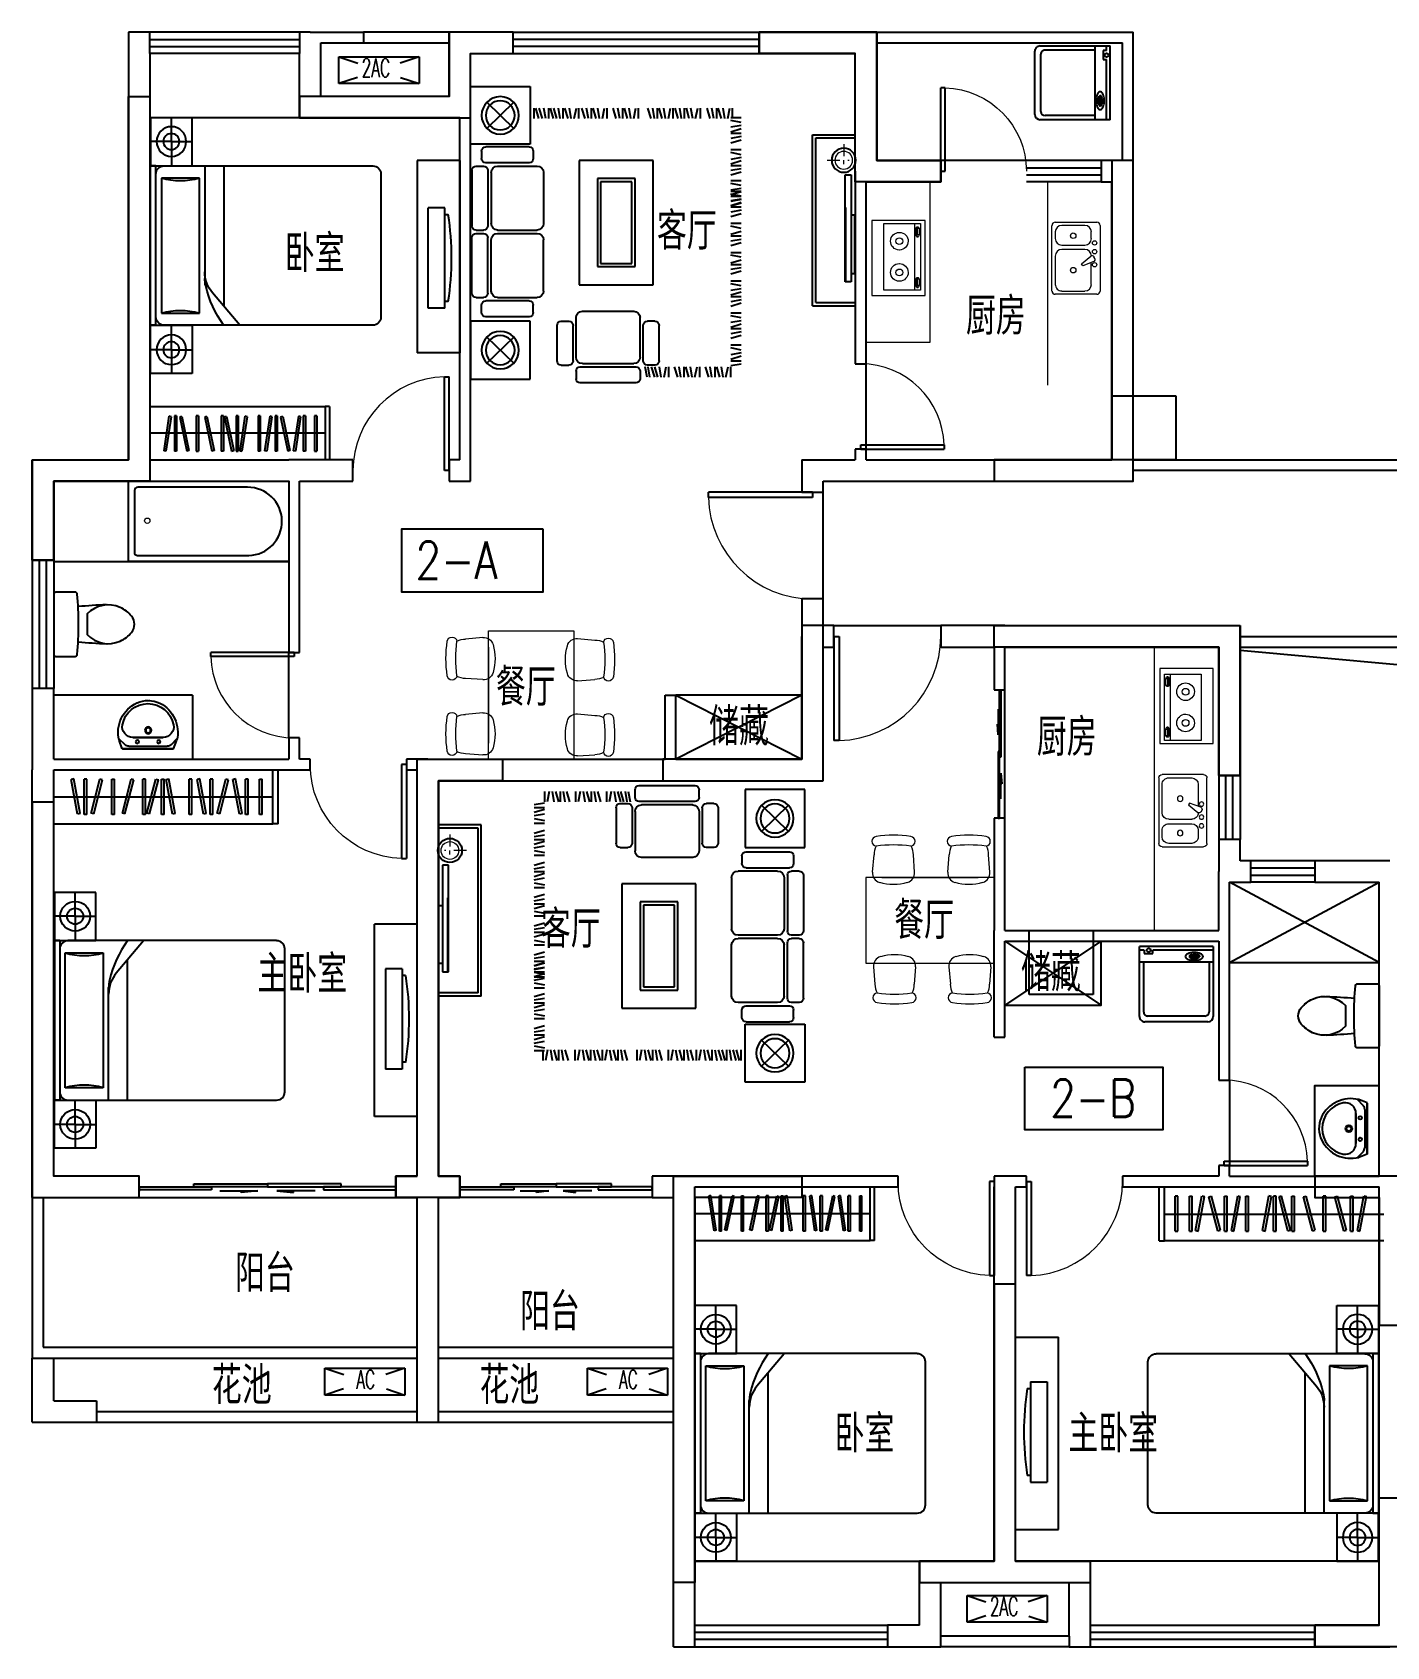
# Model space of a CAD drawing. Extents: x -397387 to -354187, y -375121 to -359221.
# Drawn here: x -397387 to -384715, y -375121 to -360021 of the extents above; entities that cross this region are included whole.
import ezdxf
from ezdxf.enums import TextEntityAlignment as Align

# ---------------------------------------------------------------- set-up
doc = ezdxf.new("R2010")
doc.units = 0
doc.header["$LTSCALE"] = 1000
doc.header["$MEASUREMENT"] = 0
doc.layers.get('0').update_dxf_attribs({"linetype": 'CONTINUOUS'})
for name, color, linetype in [('BATH', 6, 'CONTINUOUS'), ('F', 8, 'CONTINUOUS'), ('FUR', 8, 'CONTINUOUS'), ('Furniture(家具)', 9, 'CONTINUOUS'), ('Lvtry(厨卫)', 151, 'CONTINUOUS'), ('PUB_TEXT', 7, 'CONTINUOUS'), ('TXT', 7, 'CONTINUOUS'), ('wa', 2, 'CONTINUOUS'), ('WALL', 2, 'CONTINUOUS'), ('WC', 243, 'CONTINUOUS'), ('WINDOW', 3, 'CONTINUOUS'), ('栏杆', 140, 'CONTINUOUS'), ('空调', 32, 'CONTINUOUS')]:
    doc.layers.add(name, color=color, linetype=linetype)
doc.layers.add('I-FURN', color=8, linetype='CONTINUOUS', lineweight=5)
doc.styles.add('_ROMANC', font='ROMANC', dxfattribs={"width": 0.6})
doc.styles.add('DIM_FONT', font='ROMAND.shx', dxfattribs={"width": 0.7})
doc.styles.add('HZ1', font='romans.shx', dxfattribs={"width": 0.8, "bigfont": 'hztxt3.shx'})
doc.styles.get("Standard").update_dxf_attribs({"font": 'GBENOR', "bigfont": 'GBCBIG'})

# ---------------------------------------------------------------- blocks, each defined once
blk = doc.blocks.new('keting01')
at = {"layer": 'Furniture(家具)'}
for p, q in [((2256222, -2573787, 0), (2255702, -2573787, 0)), ((2254674, -2574365, 0), (2254674, -2573822, 0)), ((2254674, -2573822, 0), (2255232, -2573822, 0)), ((2255232, -2573822, 0), (2255232, -2574365, 0)), ((2255662, -2573897, 0), (2255662, -2573827, 0)), ((2255702, -2573937, 0), (2256222, -2573937, 0)), ((2256262, -2573897, 0), (2256262, -2573827, 0)), ((2256326, -2573841, 0), (2256309, -2573939, 0)), ((2256354, -2573841, 0), (2256338, -2573939, 0)), ((2256398, -2573841, 0), (2256369, -2573939, 0)), ((2256427, -2573841, 0), (2256398, -2573939, 0)), ((2256458, -2573841, 0), (2256442, -2573939, 0)), ((2256485, -2573841, 0), (2256504, -2573939, 0)), ((2256529, -2573841, 0), (2256529, -2573939, 0)), ((2256613, -2573841, 0), (2256584, -2573939, 0)), ((2256644, -2573841, 0), (2256628, -2573939, 0)), ((2256673, -2573841, 0), (2256673, -2573939, 0)), ((2256717, -2573841, 0), (2256688, -2573939, 0)), ((2256748, -2573841, 0), (2256732, -2573939, 0)), ((2256775, -2573841, 0), (2256794, -2573939, 0)), ((2256819, -2573841, 0), (2256819, -2573939, 0)), ((2256903, -2573841, 0), (2256874, -2573939, 0)), ((2256934, -2573841, 0), (2256918, -2573939, 0)), ((2256963, -2573841, 0), (2256963, -2573939, 0)), ((2257007, -2573841, 0), (2256978, -2573939, 0)), ((2257038, -2573841, 0), (2257022, -2573939, 0)), ((2257065, -2573841, 0), (2257084, -2573939, 0)), ((2257109, -2573841, 0), (2257109, -2573939, 0)), ((2254827, -2573971, 0), (2255079, -2574216, 0)), ((2255079, -2573971, 0), (2254827, -2574216, 0)), ((2255484, -2573994, 0), (2255484, -2574325, 0)), ((2255524, -2573954, 0), (2255594, -2573954, 0)), ((2255634, -2573994, 0), (2255634, -2574325, 0)), ((2255662, -2574028, 0), (2255662, -2574398, 0)), ((2255722, -2573968, 0), (2256202, -2573968, 0)), ((2256262, -2574028, 0), (2256262, -2574398, 0)), ((2256290, -2573994, 0), (2256290, -2574325, 0)), ((2256400, -2573954, 0), (2256330, -2573954, 0)), ((2256440, -2573994, 0), (2256440, -2574325, 0)), ((2257207, -2573964, 0), (2257109, -2573947, 0)), ((2257207, -2573992, 0), (2257109, -2573992, 0)), ((2257207, -2574036, 0), (2257109, -2574007, 0)), ((2257207, -2574068, 0), (2257109, -2574051, 0)), ((2257207, -2574095, 0), (2257109, -2574114, 0)), ((2257207, -2574139, 0), (2257109, -2574139, 0)), ((2257207, -2574232, 0), (2257109, -2574203, 0)), ((2257207, -2574264, 0), (2257109, -2574247, 0)), ((2255232, -2574365, 0), (2254674, -2574365, 0)), ((2255524, -2574365, 0), (2255594, -2574365, 0)), ((2256400, -2574365, 0), (2256330, -2574365, 0)), ((2257207, -2574292, 0), (2257109, -2574292, 0)), ((2257207, -2574336, 0), (2257109, -2574307, 0)), ((2257207, -2574368, 0), (2257109, -2574351, 0)), ((2257207, -2574395, 0), (2257109, -2574414, 0)), ((2254778, -2574445, 0), (2254778, -2574515, 0)), ((2255222, -2574405, 0), (2254818, -2574405, 0)), ((2255262, -2574445, 0), (2255262, -2574515, 0)), ((2255722, -2574458, 0), (2256202, -2574458, 0)), ((2257207, -2574439, 0), (2257109, -2574439, 0)), ((2257207, -2574532, 0), (2257109, -2574503, 0)), ((2257207, -2574564, 0), (2257109, -2574547, 0)), ((2254687, -2574626, 0), (2254687, -2575146, 0)), ((2254727, -2574586, 0), (2254797, -2574586, 0)), ((2255222, -2574555, 0), (2254818, -2574555, 0)), ((2254837, -2574626, 0), (2254837, -2575146, 0)), ((2254868, -2574646, 0), (2254868, -2575126, 0)), ((2254928, -2574586, 0), (2255298, -2574586, 0)), ((2255358, -2574646, 0), (2255358, -2575126, 0)), ((2257207, -2574592, 0), (2257109, -2574592, 0)), ((2257207, -2574636, 0), (2257109, -2574607, 0)), ((2257207, -2574668, 0), (2257109, -2574651, 0)), ((2257207, -2574695, 0), (2257109, -2574714, 0)), ((2255692, -2575869, 0), (2255692, -2574705, 0)), ((2255692, -2574705, 0), (2256384, -2574705, 0)), ((2256384, -2574705, 0), (2256384, -2575869, 0)), ((2257207, -2574739, 0), (2257109, -2574739, 0)), ((2257207, -2574832, 0), (2257109, -2574803, 0)), ((2257207, -2574864, 0), (2257109, -2574847, 0)), ((2255862, -2575699, 0), (2255862, -2574875, 0)), ((2255862, -2574875, 0), (2256214, -2574875, 0)), ((2255892, -2575669, 0), (2255892, -2574905, 0)), ((2255892, -2574905, 0), (2256184, -2574905, 0)), ((2256184, -2574905, 0), (2256184, -2575669, 0)), ((2256214, -2574875, 0), (2256214, -2575699, 0)), ((2257207, -2574892, 0), (2257109, -2574892, 0)), ((2257207, -2574936, 0), (2257109, -2574907, 0)), ((2257207, -2574962, 0), (2257109, -2574981, 0)), ((2257207, -2575005, 0), (2257109, -2575005, 0)), ((2257207, -2575099, 0), (2257109, -2575070, 0)), ((2257207, -2575130, 0), (2257109, -2575114, 0)), ((2254687, -2575776, 0), (2254687, -2575256, 0)), ((2254727, -2575186, 0), (2254797, -2575186, 0)), ((2254727, -2575217, 0), (2254797, -2575217, 0)), ((2254837, -2575776, 0), (2254837, -2575256, 0)), ((2254868, -2575756, 0), (2254868, -2575276, 0)), ((2254928, -2575186, 0), (2255298, -2575186, 0)), ((2254928, -2575217, 0), (2255298, -2575217, 0)), ((2255358, -2575756, 0), (2255358, -2575276, 0)), ((2257207, -2575159, 0), (2257109, -2575159, 0)), ((2257207, -2575203, 0), (2257109, -2575174, 0)), ((2257207, -2575233, 0), (2257109, -2575252, 0)), ((2257207, -2575277, 0), (2257109, -2575277, 0)), ((2257207, -2575370, 0), (2257109, -2575341, 0)), ((2257207, -2575402, 0), (2257109, -2575385, 0)), ((2257207, -2575430, 0), (2257109, -2575430, 0)), ((2257207, -2575470, 0), (2257109, -2575441, 0)), ((2257207, -2575474, 0), (2257109, -2575445, 0)), ((2257207, -2575502, 0), (2257109, -2575485, 0)), ((2257207, -2575506, 0), (2257109, -2575489, 0)), ((2257207, -2575530, 0), (2257109, -2575530, 0)), ((2257207, -2575533, 0), (2257109, -2575552, 0)), ((2257207, -2575574, 0), (2257109, -2575545, 0)), ((2257207, -2575577, 0), (2257109, -2575577, 0)), ((2257207, -2575606, 0), (2257109, -2575589, 0)), ((2256214, -2575699, 0), (2255862, -2575699, 0)), ((2256184, -2575669, 0), (2255892, -2575669, 0)), ((2257207, -2575633, 0), (2257109, -2575652, 0)), ((2257207, -2575677, 0), (2257109, -2575677, 0)), ((2257207, -2575759, 0), (2257109, -2575730, 0)), ((2254727, -2575816, 0), (2254797, -2575816, 0)), ((2254778, -2575956, 0), (2254778, -2575886, 0)), ((2255222, -2575846, 0), (2254818, -2575846, 0)), ((2254928, -2575816, 0), (2255298, -2575816, 0)), ((2255262, -2575956, 0), (2255262, -2575886, 0)), ((2256384, -2575869, 0), (2255692, -2575869, 0)), ((2257207, -2575791, 0), (2257109, -2575774, 0)), ((2257207, -2575819, 0), (2257109, -2575819, 0)), ((2257207, -2575863, 0), (2257109, -2575834, 0)), ((2257207, -2575895, 0), (2257109, -2575878, 0)), ((2254674, -2576019, 0), (2254674, -2576561, 0)), ((2255232, -2576019, 0), (2254674, -2576019, 0)), ((2255222, -2575996, 0), (2254818, -2575996, 0)), ((2255232, -2576561, 0), (2255232, -2576019, 0)), ((2257207, -2575922, 0), (2257109, -2575941, 0)), ((2257207, -2575966, 0), (2257109, -2575966, 0)), ((2257207, -2576059, 0), (2257109, -2576030, 0)), ((2255079, -2576412, 0), (2254827, -2576168, 0)), ((2254827, -2576412, 0), (2255079, -2576168, 0)), ((2257207, -2576091, 0), (2257109, -2576074, 0)), ((2257207, -2576119, 0), (2257109, -2576119, 0)), ((2257207, -2576163, 0), (2257109, -2576134, 0)), ((2257207, -2576195, 0), (2257109, -2576178, 0)), ((2255271, -2576259, 0), (2255271, -2576357, 0)), ((2255315, -2576259, 0), (2255287, -2576357, 0)), ((2255347, -2576259, 0), (2255318, -2576357, 0)), ((2255379, -2576259, 0), (2255362, -2576357, 0)), ((2255407, -2576259, 0), (2255407, -2576357, 0)), ((2255451, -2576259, 0), (2255422, -2576357, 0)), ((2255483, -2576259, 0), (2255454, -2576357, 0)), ((2255514, -2576259, 0), (2255498, -2576357, 0)), ((2255543, -2576259, 0), (2255543, -2576357, 0)), ((2255587, -2576259, 0), (2255558, -2576357, 0)), ((2255618, -2576259, 0), (2255602, -2576357, 0)), ((2255646, -2576259, 0), (2255665, -2576357, 0)), ((2255689, -2576259, 0), (2255689, -2576357, 0)), ((2255746, -2576259, 0), (2255717, -2576357, 0)), ((2255778, -2576259, 0), (2255761, -2576357, 0)), ((2255806, -2576259, 0), (2255806, -2576357, 0)), ((2255850, -2576259, 0), (2255821, -2576357, 0)), ((2255882, -2576259, 0), (2255865, -2576357, 0)), ((2255909, -2576259, 0), (2255928, -2576357, 0)), ((2255953, -2576259, 0), (2255953, -2576357, 0)), ((2256039, -2576259, 0), (2256010, -2576357, 0)), ((2256071, -2576259, 0), (2256054, -2576357, 0)), ((2256099, -2576259, 0), (2256099, -2576357, 0)), ((2256143, -2576259, 0), (2256114, -2576357, 0)), ((2256175, -2576259, 0), (2256158, -2576357, 0)), ((2256202, -2576259, 0), (2256221, -2576357, 0)), ((2256246, -2576259, 0), (2256246, -2576357, 0)), ((2256364, -2576259, 0), (2256335, -2576357, 0)), ((2256396, -2576259, 0), (2256379, -2576357, 0)), ((2256424, -2576259, 0), (2256424, -2576357, 0)), ((2256468, -2576259, 0), (2256439, -2576357, 0)), ((2256500, -2576259, 0), (2256483, -2576357, 0)), ((2256527, -2576259, 0), (2256546, -2576357, 0)), ((2256571, -2576259, 0), (2256571, -2576357, 0)), ((2256618, -2576259, 0), (2256589, -2576357, 0)), ((2256650, -2576259, 0), (2256633, -2576357, 0)), ((2256678, -2576259, 0), (2256678, -2576357, 0)), ((2256722, -2576259, 0), (2256694, -2576357, 0)), ((2256754, -2576259, 0), (2256737, -2576357, 0)), ((2256781, -2576259, 0), (2256800, -2576357, 0)), ((2256825, -2576259, 0), (2256825, -2576357, 0)), ((2256918, -2576259, 0), (2256889, -2576357, 0)), ((2256950, -2576259, 0), (2256933, -2576357, 0)), ((2256978, -2576259, 0), (2256978, -2576357, 0)), ((2257022, -2576259, 0), (2256993, -2576357, 0)), ((2257054, -2576259, 0), (2257037, -2576357, 0)), ((2257081, -2576259, 0), (2257100, -2576357, 0)), ((2257207, -2576222, 0), (2257109, -2576241, 0)), ((2257207, -2576266, 0), (2257109, -2576266, 0)), ((2257125, -2576259, 0), (2257125, -2576357, 0)), ((2254674, -2576561, 0), (2255232, -2576561, 0))]:
    blk.add_line(p, q, dxfattribs=at)
for centre, radius in [((2254953, -2574094, 0), 175), ((2254953, -2574094, 0), 136), ((2254953, -2576290, 0), 175), ((2254953, -2576290, 0), 136)]:
    blk.add_circle(centre, radius, dxfattribs=at)
for centre, radius, start, end in [((2255702, -2573827, 0), 40, 90, 180), ((2256222, -2573827, 0), 40, 360, 90), ((2255702, -2573897, 0), 40, 180, 270), ((2256222, -2573897, 0), 40, 270, 360), ((2255524, -2573994, 0), 40, 90, 180), ((2255594, -2573994, 0), 40, 360, 90), ((2255722, -2574028, 0), 60, 90, 180), ((2256202, -2574028, 0), 60, 360, 90), ((2256330, -2573994, 0), 40, 90, 180), ((2256400, -2573994, 0), 40, 360, 90), ((2255524, -2574325, 0), 40, 180, 270), ((2255594, -2574325, 0), 40, 270, 360), ((2255722, -2574398, 0), 60, 180, 270), ((2256202, -2574398, 0), 60, 270, 360), ((2256330, -2574325, 0), 40, 180, 270), ((2256400, -2574325, 0), 40, 270, 360), ((2254818, -2574445, 0), 40, 90, 180), ((2254818, -2574515, 0), 40, 180, 270), ((2255222, -2574445, 0), 40, 360, 90), ((2255222, -2574515, 0), 40, 270, 360), ((2254727, -2574626, 0), 40, 90, 180), ((2254797, -2574626, 0), 40, 360, 90), ((2254928, -2574646, 0), 60, 90, 180), ((2255298, -2574646, 0), 60, 360, 90), ((2254727, -2575146, 0), 40, 180, 270), ((2254797, -2575146, 0), 40, 270, 360), ((2254928, -2575126, 0), 60, 180, 270), ((2255298, -2575126, 0), 60, 270, 360), ((2254727, -2575257, 0), 40, 90, 180), ((2254797, -2575257, 0), 40, 360, 90), ((2254928, -2575277, 0), 60, 90, 180), ((2255298, -2575277, 0), 60, 360, 90), ((2254928, -2575756, 0), 60, 180, 270), ((2255298, -2575756, 0), 60, 270, 360), ((2254727, -2575776, 0), 40, 180, 270), ((2254818, -2575886, 0), 40, 90, 180), ((2254797, -2575776, 0), 40, 270, 360), ((2255222, -2575886, 0), 40, 360, 90), ((2254818, -2575956, 0), 40, 180, 270), ((2255222, -2575956, 0), 40, 270, 360)]:
    blk.add_arc(centre, radius, start, end, dxfattribs=at)
blk = doc.blocks.new('A$C718D6682')
at = {"linetype": 'Continuous'}
for p, q in [((0, 1), (0, 656)), ((50, 706), (640, 706)), ((690, 656), (690, 1)), ((690, 145), (0, 145))]:
    blk.add_line(p, q, dxfattribs=at)
for p, q in [((38, 145), (38, 611)), ((78, 651), (612, 651)), ((652, 145), (652, 611)), ((0, 36), (564, 36)), ((0, 1), (690, 1)), ((130, 89), (130, 99)), ((147, 113), (147, 97)), ((212, 113), (147, 113)), ((147, 97), (212, 97)), ((212, 97), (212, 113)), ((222, 87), (222, 99)), ((647, 66), (564, 66)), ((564, 66), (564, 35)), ((647, 35), (647, 66)), ((647, 36), (690, 36))]:
    blk.add_line(p, q)
blk.add_lwpolyline([(262, 95, 0.185158), (257, 108, 0.102042), (237, 122, 0.060862), (212, 130, 0.047173), (179, 133, 0.047173), (145, 130, 0.060862), (120, 122, 0.102042), (100, 108, 0.185158), (95, 95, 0.185158), (100, 82, 0.102042), (120, 68, 0.060862), (145, 60, 0.047173), (179, 57, 0.047173), (212, 60, 0.060862), (237, 68, 0.102042), (257, 82, 0.185158)], format="xyb", close=True)
for points in [[(147, 108, 0.008736), (144, 107, 0.076276), (132, 102, 0.259034), (130, 99, 0.259034)], [(130, 99, 0.259034), (132, 96, 0.076276), (144, 91, 0.036515), (157, 88, 0.026615), (176, 87, 0.026615), (195, 88, 0.036515), (208, 91, 0.076276), (220, 96, 0.259034), (222, 99, 0.259034), (220, 102, 0.056762), (212, 106, 0.036515)], [(130, 89, 0.259034), (132, 85, 0.076276), (144, 80, 0.036515), (157, 78, 0.026615), (176, 77, 0.026615), (195, 78, 0.036515), (208, 80, 0.076276), (220, 85, 0.259034), (222, 89, 0.078462), (222, 90, 0.056762)]]:
    blk.add_lwpolyline(points, format="xyb")
blk.add_circle((604, 35), 17.5)
for centre, start, end in [((50, 656), 90, 180), ((640, 656), 360, 90)]:
    blk.add_arc(centre, 50, start, end, dxfattribs=at)
for centre, start, end in [((78, 611), 90, 180), ((612, 611), 360, 90)]:
    blk.add_arc(centre, 40, start, end)
at = {"width": 0.8, "flags": 9}
for tag in ['YSIZE', 'XSIZE']:
    blk.add_attdef(tag, (345, 1), '', height=0.5, rotation=180, dxfattribs=at)
blk = doc.blocks.new('A$C5DCB49ED')
at = {"layer": 'F'}
for p, q in [((-400, -1800), (-400, 0)), ((-400, 0), (0, 0)), ((0, -1800), (0, 0)), ((-260, -420), (-104, -420)), ((-260, -420), (-260, -1356)), ((-104, -420), (-104, -1356)), ((-291, -482), (-260, -482)), ((-291, -1293), (-260, -1293)), ((-260, -1356), (-104, -1356)), ((-400, -1800), (0, -1800))]:
    blk.add_line(p, q, dxfattribs=at)
blk.add_ellipse((2329, -888), major_axis=(2652, 0), ratio=1, start_param=2.988025, end_param=3.295112, dxfattribs=at)
blk = doc.blocks.new('A$C011B29F4')
at = {"layer": 'F'}
for p, q in [((1863, 2156), (525, 2156)), ((448, 2080), (448, 127)), ((1939, 127), (1939, 2080)), ((449, 835), (751, 580)), ((1939, 686), (626, 686)), ((563, 457), (1825, 457)), ((563, 102), (563, 457)), ((1939, 508), (887, 508)), ((1825, 457), (1825, 102)), ((-2, 389), (-2, 0)), ((220, 195), (220, 389)), ((2167, 195), (2167, 389)), ((2389, 389), (2389, 0)), ((220, 195), (-2, 195)), ((220, 195), (220, 0)), ((220, 195), (448, 195)), ((2167, 195), (1939, 195)), ((2167, 195), (2389, 195)), ((2167, 195), (2167, 0)), ((448, 51), (1939, 51)), ((448, 51), (448, 0)), ((1825, 102), (563, 102)), ((1939, 51), (1939, 0)), ((448, 0), (1939, 0))]:
    blk.add_line(p, q, dxfattribs=at)
for points in [[(-2, 0), (448, 0), (448, 389), (-2, 389)], [(2389, 0), (1939, 0), (1939, 389), (2389, 389)]]:
    blk.add_lwpolyline(points, dxfattribs=at)
for centre, radius in [((220, 195), 139), ((2167, 195), 139), ((220, 195), 75), ((2167, 195), 75)]:
    blk.add_circle(centre, radius, dxfattribs=at)
for centre, radius, start, end in [((525, 2080), 76.2, 90, 180), ((1863, 2080), 76.2, 0, 90), ((1056, 1522), 1034, 233.9798, 256.6072), ((-47, 279), 635, 343.7398, 16.2602), ((948, 813), 305, 229.8941, 270), ((887, 813), 305, 256.6072, 270), ((2434, 279), 635, 163.7398, 196.2602), ((525, 127), 76.2, 180, 270), ((1863, 127), 76.2, 270, 0)]:
    blk.add_arc(centre, radius, start, end, dxfattribs=at)
blk = doc.blocks.new('A$C47B67B6B')
at = {"layer": 'F'}
for p, q in [((-2100, -500), (-2100, 0)), ((-2050, -500), (-2050, 0)), ((-1952, -412), (-1952, -83)), ((-1927, -83), (-1952, -83)), ((-1927, -412), (-1927, -83)), ((-1818, -412), (-1818, -83)), ((-1818, -83), (-1793, -83)), ((-1793, -412), (-1793, -83)), ((-1762, -404), (-1701, -81)), ((-1737, -409), (-1677, -85)), ((-1701, -81), (-1677, -85)), ((-1636, -88), (-1612, -82)), ((-1553, -406), (-1636, -88)), ((-1529, -400), (-1612, -82)), ((-1490, -412), (-1490, -83)), ((-1490, -83), (-1465, -83)), ((-1465, -412), (-1465, -83)), ((-1426, -404), (-1366, -81)), ((-1402, -409), (-1342, -85)), ((-1366, -81), (-1342, -85)), ((-1291, -412), (-1291, -83)), ((-1291, -83), (-1266, -83)), ((-1266, -412), (-1266, -83)), ((-1136, -404), (-1076, -81)), ((-1111, -409), (-1051, -85)), ((-1051, -85), (-1076, -81)), ((-1033, -412), (-1033, -83)), ((-1008, -83), (-1033, -83)), ((-1008, -412), (-1008, -83)), ((-956, -82), (-980, -88)), ((-897, -406), (-980, -88)), ((-872, -400), (-956, -82)), ((-859, -412), (-859, -83)), ((-859, -83), (-834, -83)), ((-834, -412), (-834, -83)), ((-751, -88), (-726, -82)), ((-667, -406), (-751, -88)), ((-643, -400), (-726, -82)), ((-568, -412), (-568, -83)), ((-543, -83), (-568, -83)), ((-543, -412), (-543, -83)), ((-457, -88), (-433, -82)), ((-374, -406), (-457, -88)), ((-350, -400), (-433, -82)), ((-311, -412), (-311, -83)), ((-311, -83), (-286, -83)), ((-286, -412), (-286, -83)), ((-247, -404), (-187, -81)), ((-223, -409), (-163, -85)), ((-187, -81), (-163, -85)), ((-2050, -250), (0, -250)), ((-1952, -412), (-1927, -412)), ((-1818, -412), (-1793, -412)), ((-1762, -404), (-1737, -409)), ((-1553, -406), (-1529, -400)), ((-1490, -412), (-1465, -412)), ((-1426, -404), (-1402, -409)), ((-1291, -412), (-1266, -412)), ((-1136, -404), (-1111, -409)), ((-1033, -412), (-1008, -412)), ((-897, -406), (-872, -400)), ((-859, -412), (-834, -412)), ((-667, -406), (-643, -400)), ((-568, -412), (-543, -412)), ((-374, -406), (-350, -400)), ((-311, -412), (-286, -412)), ((-247, -404), (-223, -409)), ((-2100, -500), (-2050, -500)), ((0, -500), (-2050, -500))]:
    blk.add_line(p, q, dxfattribs=at)
blk = doc.blocks.new('M_E29JIV')
at = {"color": 0, "linetype": 'ByBlock'}
for p, q in [((0, -307), (0, 307)), ((31, 337), (419, 337)), ((358, 307), (143, 307)), ((450, 307), (450, -307)), ((82, 245), (82, 40)), ((419, -20), (419, 245)), ((48, 2), (57, -12)), ((59, 31), (163, 70)), ((173, 53), (87, -18)), ((163, 70), (173, 53)), ((143, -82), (358, -82)), ((358, -123), (143, -123)), ((82, -184), (82, -245)), ((419, -245), (419, -184)), ((419, -338), (31, -338)), ((143, -307), (358, -307))]:
    blk.add_line(p, q, dxfattribs=at)
for centre, radius in [((51, 61), 20.5), ((251, 112), 25.6), ((51, -61), 20.5), ((51, -143), 20.5), ((251, -210), 25.6)]:
    blk.add_circle(centre, radius, dxfattribs=at)
for centre, radius, start, end in [((31, 307), 30.7, 90, 180), ((143, 245), 61.4, 90, 180), ((358, 245), 61.4, 0, 90), ((419, 307), 30.7, 0, 90), ((66, 12), 20.5, 110.5377, 210), ((74, -2), 20.5, 210, 309.4623), ((143, -20), 61.4, 180, 270), ((143, -184), 61.4, 90, 180), ((358, -20), 61.4, 270, 0), ((358, -184), 61.4, 0, 90), ((143, -245), 61.4, 180, 270), ((358, -245), 61.4, 270, 0), ((31, -307), 30.7, 180, 270), ((419, -307), 30.7, 270, 0)]:
    blk.add_arc(centre, radius, start, end, dxfattribs=at)
at = {"style": 'DIM_FONT', "width": 0.8, "flags": 9}
for tag in ['XSIZE', 'YSIZE']:
    blk.add_attdef(tag, (0, 0), '', height=0.5, dxfattribs=at)
blk = doc.blocks.new('BX')
for p, q in [((0, 600), (0, 0)), ((600, 600), (0, 600)), ((600, 0), (600, 600)), ((0, 0), (600, 0))]:
    blk.add_line(p, q)
blk = doc.blocks.new('A$C79323B6D')
at = {"layer": 'I-FURN'}
for p, q in [((0, 500, 0), (700, 500, 0)), ((0, 0, 0), (0, 500, 0)), ((700, 500, 0), (700, 0, 0)), ((27, 387, 0), (27, 44, 0)), ((649, 387, 0), (27, 387, 0)), ((649, 44, 0), (649, 387, 0)), ((27, 100, 0), (649, 100, 0)), ((27, 44, 0), (649, 44, 0)), ((59, 78, 0), (59, 66, 0)), ((134, 68, 0), (70, 68, 0)), ((70, 68, 0), (70, 52, 0)), ((70, 52, 0), (134, 52, 0)), ((134, 52, 0), (134, 68, 0)), ((151, 77, 0), (151, 66, 0)), ((532, 78, 0), (532, 66, 0)), ((543, 68, 0), (543, 52, 0)), ((607, 68, 0), (543, 68, 0)), ((543, 52, 0), (607, 52, 0)), ((607, 52, 0), (607, 68, 0)), ((624, 77, 0), (624, 66, 0)), ((700, 0, 0), (0, 0, 0))]:
    blk.add_line(p, q, dxfattribs=at)
at = {"layer": 'I-FURN', "elevation": 0}
for points in [[(151, 77, 0.259034), (149, 80, 0.076276), (137, 85, 0.036515), (124, 88, 0.026615), (105, 89, 0.026615), (86, 88, 0.036515), (73, 85, 0.076276), (61, 80, 0.259034), (59, 77, 0.078462), (59, 76, 0.056762)], [(151, 66, 0.259034), (149, 70, 0.076276), (137, 75, 0.036515), (124, 77, 0.026615), (105, 78, 0.026615), (86, 77, 0.036515), (73, 75, 0.076276), (61, 70, 0.259034), (59, 66, 0.259034), (61, 63, 0.056762), (70, 59, 0.036515)], [(134, 57, 0.008736), (137, 58, 0.076276), (149, 63, 0.259034), (151, 66, 0.259034)], [(624, 77, 0.259034), (622, 80, 0.076276), (610, 85, 0.036515), (597, 88, 0.026615), (578, 89, 0.026615), (559, 88, 0.036515), (546, 85, 0.076276), (534, 80, 0.259034), (532, 77, 0.078462), (532, 76, 0.056762)], [(624, 66, 0.259034), (622, 70, 0.076276), (610, 75, 0.036515), (597, 77, 0.026615), (578, 78, 0.026615), (559, 77, 0.036515), (546, 75, 0.076276), (534, 70, 0.259034), (532, 66, 0.259034), (534, 63, 0.056762), (543, 59, 0.036515)], [(607, 57, 0.008736), (610, 58, 0.076276), (622, 63, 0.259034), (624, 66, 0.259034)]]:
    blk.add_lwpolyline(points, format="xyb", dxfattribs=at)
at = {"layer": 'I-FURN'}
for centre, radius, start, end in [((192, 241, 0), 82.5, 0.964, 360), ((484, 241, 0), 82.5, 180, 539.036), ((192, 241, 0), 31.6, 0.6532, 360), ((484, 241, 0), 31.6, 180, 539.3468)]:
    blk.add_arc(centre, radius, start, end, dxfattribs=at)
blk = doc.blocks.new('A$C501B52AE')
at = {"layer": 'I-FURN'}
for p, q in [((-450, 581), (-612, 567)), ((-415, 502), (-415, -398)), ((385, 502), (385, -398)), ((437, 591), (598, 576)), ((-450, 187), (-612, 199)), ((437, 197), (598, 208)), ((-450, -123), (-612, -138)), ((437, -114), (598, -128)), ((-450, -517), (-612, -505)), ((437, -508), (598, -496))]:
    blk.add_line(p, q, dxfattribs=at)
blk.add_lwpolyline([(-415, 652), (-415, -548), (385, -548), (385, 652)], close=True, dxfattribs=at)
for centre, radius, start, end in [((308, 384), 1104, 171.5445, 188.4555), ((-738, 540), 46, 8.4555, 171.5445), ((399, 384), 1104, 171.5445, 188.4555), ((-612, 383), 184, 90, 116.2122), ((-442, 489), 92, 16.1087, 95), ((-807, 384), 471, 343.8913, 16.1087), ((794, 394), 471, 163.8913, 196.1087), ((429, 499), 92, 85, 163.8913), ((598, 392), 184, 63.7878, 90), ((725, 549), 46, 8.4555, 171.5445), ((-413, 394), 1104, 351.5445, 8.4555), ((-322, 394), 1104, 351.5445, 8.4555), ((-738, 229), 46, 188.4555, 351.5445), ((-612, 383), 184, 243.618, 270), ((-442, 279), 92, 265, 343.8913), ((429, 288), 92, 196.1087, 275), ((598, 392), 184, 270, 296.382), ((725, 238), 46, 188.4555, 351.5445), ((-738, -165), 46, 8.4555, 171.5445), ((-612, -321), 184, 90, 116.2122), ((-442, -215), 92, 16.1087, 95), ((429, -205), 92, 85, 163.8913), ((598, -312), 184, 63.7878, 90), ((725, -155), 46, 8.4555, 171.5445), ((-413, -311), 1104, 351.5445, 8.4555), ((-322, -311), 1104, 351.5445, 8.4555), ((308, -320), 1104, 171.5445, 188.4555), ((399, -320), 1104, 171.5445, 188.4555), ((-807, -320), 471, 343.8913, 16.1087), ((794, -311), 471, 163.8913, 196.1087), ((-442, -425), 92, 265, 343.8913), ((429, -416), 92, 196.1087, 275), ((-738, -476), 46, 188.4555, 351.5445), ((-612, -321), 184, 243.618, 270), ((598, -312), 184, 270, 296.382), ((725, -466), 46, 188.4555, 351.5445)]:
    blk.add_arc(centre, radius, start, end, dxfattribs=at)
blk = doc.blocks.new('TP6')
blk.add_lwpolyline([(20, -300), (201, -300, 0.388903), (221, -282, 0.043619), (221, 282, 0.388903), (201, 300), (20, 300, 0.414214), (0, 280), (0, -280, 0.414214), (20, -300, 0.414214)], format="xyb")
blk.add_lwpolyline([(623, 157, 0.325454), (314, 96), (314, -96, 0.325454), (623, -157, 0.11195), (728, -76, 0.35994), (728, 76, 0.11195)], format="xyb", close=True)
for centre, start, end in [((822, -7004), 92.6182, 94.7269), ((822, 7004), 265.2731, 267.3818)]:
    blk.add_arc(centre, 7194, start, end)
blk = doc.blocks.new('M_E6')
for p, q in [((240, 0), (-240, 0)), ((-237, 0), (239, 0)), ((240, 0), (270, -79)), ((-213, -36), (-271, -91)), ((-240, 0), (-270, -79)), ((-179, -23), (181, -23)), ((141, -105), (-141, -105)), ((-141, -105), (141, -105)), ((217, -37), (274, -95))]:
    blk.add_line(p, q)
for centre, radius in [((-99, -65), 16.3), ((2, -172), 31.6), ((2, -172), 23), ((101, -65), 16.3)]:
    blk.add_circle(centre, radius)
for centre, radius, start, end in [((28, -152), 307, 166.1751, 244.7296), ((-141, -205), 100, 90, 190.5602), ((-179, -73), 50, 90, 133.181), ((-28, -152), 307, 297.0639, 13.8249), ((141, -205), 100, 349.4398, 90), ((181, -73), 50, 44.5607, 90), ((0, -179), 243, 190.5602, 349.4398), ((0, -201), 250, 245.8071, 296.4628), ((28, -152), 307, 266.589, 266.5936)]:
    blk.add_arc(centre, radius, start, end)
at = {"width": 0.8, "flags": 9}
for tag in ['XSIZE', 'YSIZE']:
    blk.add_attdef(tag, (0, 0), '', height=0.5, dxfattribs=at)
blk = doc.blocks.new('A$C249466C0')
at = {"layer": '空调'}
for p, q in [((0, 250, 0), (750, 250, 0)), ((0, 250, 0), (177, 191, 0)), ((0, 0, 0), (0, 250, 0)), ((750, 250, 0), (573, 191, 0)), ((750, 250, 0), (750, 0, 0)), ((175, 58, 0), (0, 0, 0)), ((750, 0, 0), (0, 0, 0)), ((578, 57, 0), (750, 0, 0))]:
    blk.add_line(p, q, dxfattribs=at)
at = {"layer": '空调', "style": '_ROMANC', "width": 0.6}
blk.add_text('2AC', height=175, dxfattribs=at).set_placement((214, 60, 0))
blk = doc.blocks.new('A$C0FFF4A59')
at = {"layer": 'F'}
for p, q in [((406, 1600), (6, 1600)), ((376, 1570), (6, 1570)), ((376, 30), (376, 1570)), ((406, 0), (406, 1600)), ((101, 1225), (43, 1225)), ((43, 1225), (43, 225)), ((101, 225), (101, 1225)), ((95, 231), (95, 918)), ((10, 303), (10, 847)), ((10, 847), (43, 847)), ((43, 847), (43, 303)), ((43, 303), (10, 303)), ((43, 225), (101, 225)), ((376, 30), (6, 30)), ((406, 0), (6, 0))]:
    blk.add_line(p, q, dxfattribs=at)
at = {"layer": 'F', "lineweight": 0}
for p, q in [((113, 1512), (113, 1399)), ((75, 1361), (62, 1361)), ((113, 1324), (113, 1361)), ((267, 1361), (150, 1361))]:
    blk.add_line(p, q, dxfattribs=at)
at = {"layer": 'F'}
blk.add_circle((113, 1361), 113, dxfattribs=at)
at = {"layer": 'F', "lineweight": 0}
blk.add_circle((113, 1361), 82.7, dxfattribs=at)
blk = doc.blocks.new('1')
at = {"layer": '空调'}
for p, q in [((2343911, -2591167), (2344661, -2591167)), ((2343911, -2591167), (2344088, -2591226)), ((2343911, -2591417), (2343911, -2591167)), ((2344661, -2591167), (2344484, -2591226)), ((2344661, -2591167), (2344661, -2591417)), ((2344085, -2591359), (2343911, -2591417)), ((2344661, -2591417), (2343911, -2591417)), ((2344489, -2591360), (2344661, -2591417))]:
    blk.add_line(p, q, dxfattribs=at)
at = {"layer": '空调', "style": '_ROMANC', "width": 0.6}
blk.add_text('AC', height=175, dxfattribs=at).set_placement((2344207, -2591359))
blk = doc.blocks.new('$plan$00001638')
for p, q in [((1415, 319), (375, 319)), ((1444, -289), (1445, 289)), ((387, -319), (1414, -319))]:
    blk.add_line(p, q)
blk.add_lwpolyline([(0, 375), (1500, 375), (1500, -375), (0, -375)], close=True)
at = {"lineweight": 13}
blk.add_circle((1324, -6), 25, dxfattribs=at)
for centre, radius, start, end in [((383, 0), 319, 91.3982, 270.6999), ((1415, 289), 30, 359.9714, 449.9956), ((1414, -289), 30, 270.0057, 359.9714)]:
    blk.add_arc(centre, radius, start, end)
blk = doc.blocks.new('A$C272E504F')
at = {"layer": 'wa', "flags": 128}
for points in [[(4950, 11050), (4350, 11050), (4350, 10450), (2950, 10450), (2950, 10250), (4550, 10250), (4550, 10850), (4950, 10850)], [(7250, 11050), (8350, 11050), (8350, 9850), (8950, 9850), (8950, 9650), (8150, 9650), (8150, 10850), (7250, 10850)], [(450, 150), (1450, 150), (1450, 350), (650, 350), (650, 3850), (450, 3850)], [(13050, -1042), (13250, -1042), (13250, -1042), (13250, -1042), (13250, 150), (13850, 150), (13850, 350), (12450, 350), (12450, 150), (13050, 150), (13050, -1042), (13050, -1042)], [(9650, -658), (9450, -658), (9450, -658), (9450, -658), (9450, -3250), (8750, -3250), (8750, -3450), (10350, -3450), (10350, -3250), (9650, -3250), (9650, -658), (9650, -658)], [(13050, -2658), (13250, -2658), (13250, -2658), (13250, -2658), (13250, -3850), (13850, -3850), (13850, -4050), (12450, -4050), (12450, -3850), (13050, -3850), (13050, -2658), (13050, -2658)]]:
    blk.add_lwpolyline(points, close=True, dxfattribs=at)
for points in [[(450, 7050), (1350, 7050), (1350, 10450), (1550, 10450), (1550, 10250), (1550, 10250), (1550, 6850), (650, 6850), (650, 6113), (450, 6113), (450, 7050)], [(10750, 9850), (10550, 9850), (10550, 7050), (9450, 7050), (9450, 6850), (10750, 6850), (10750, 9850)], [(7850, 4050), (7850, 5500), (7650, 5500), (7650, 4250), (6350, 4250), (6350, 4050), (7850, 4050)], [(11750, 5500), (11750, 4100), (11550, 4100), (11550, 5300), (9450, 5300), (9450, 5500), (11750, 5500)], [(4050, 350), (4050, 4250), (4850, 4250), (4850, 4050), (4250, 4050), (4250, 350), (4450, 350), (4450, 150), (3850, 150), (3850, 350), (4050, 350)], [(6650, -3450), (6450, -3450), (6450, 150), (6450, 150), (6450, 350), (6550, 350), (7650, 350), (7650, 150), (6650, 150), (6650, -3450)]]:
    blk.add_lwpolyline(points, dxfattribs=at)
blk = doc.blocks.new('$DorLib2D$00000001')
for p, q in [((0.45, 0.975), (0.5, 0.975)), ((0.45, 0), (0.45, 0.975)), ((0.5, 0), (0.5, 0.975)), ((0.5, 0), (0.45, 0))]:
    blk.add_line(p, q)
at = {"lineweight": 13}
blk.add_arc((0.475, 0), 0.975, 91.4693, 180, dxfattribs=at)
blk = doc.blocks.new('$DorLib2D$00000131')
at = {"color": 0, "linetype": 'Continuous'}
for p, q in [((0.15, 0.125), (0.232, 0.197)), ((0.232, 0.197), (0.232, 0.125)), ((-0.5, 0.125), (-0.5, 0)), ((0.019, 0.125), (-0.5, 0.125)), ((-0.5, 0), (0.019, 0)), ((-0.024, 0), (0.5, 0)), ((-0.024, -0.125), (-0.024, 0)), ((0.019, 0), (0.019, 0.125)), ((0.35, 0.125), (0.15, 0.125)), ((0.5, 0), (0.5, -0.125)), ((-0.35, -0.125), (-0.15, -0.125)), ((-0.232, -0.197), (-0.232, -0.125)), ((-0.15, -0.125), (-0.232, -0.197)), ((0.5, -0.125), (-0.024, -0.125))]:
    blk.add_line(p, q, dxfattribs=at)
blk = doc.blocks.new('$DorLib2D$00000138')
at = {"color": 0, "linetype": 'Continuous'}
for p, q in [((-0.2875, 0), (-0.2875, 0.1538)), ((-0.2875, 0.1538), (0, 0.1538)), ((0, 0.1538), (0, 0)), ((0.2875, 0.1538), (0, 0.1538)), ((0.2875, 0), (0.2875, 0.1538)), ((-0.5, -0.1399), (-0.5, 0)), ((-0.5, 0), (-0.2187, 0)), ((0, 0), (-0.2875, 0)), ((-0.2187, 0), (-0.2187, -0.1399)), ((0, 0), (0.2875, 0)), ((0.2187, 0), (0.2187, -0.1399)), ((0.5, 0), (0.2187, 0)), ((0.5, 0), (0.5, -0.1946)), ((0.5, -0.1399), (0.5, 0)), ((-0.2187, -0.1399), (-0.5, -0.1399)), ((-0.1857, -0.186), (-0.037, -0.186)), ((-0.037, -0.186), (-0.1019, -0.2583)), ((-0.1019, -0.2583), (-0.1019, -0.186)), ((0.1857, -0.186), (0.037, -0.186)), ((0.037, -0.186), (0.1019, -0.2583)), ((0.1019, -0.2583), (0.1019, -0.186)), ((0.2187, -0.1399), (0.5, -0.1399))]:
    blk.add_line(p, q, dxfattribs=at)
blk = doc.blocks.new('$TCHSYS$WIN2D')
for p, q in [((-0.5, 0.5), (0.5, 0.5)), ((0.5, 0.1667), (-0.5, 0.1667)), ((0.5, -0.1667), (-0.5, -0.1667)), ((-0.5, -0.5), (0.5, -0.5))]:
    blk.add_line(p, q)

msp = doc.modelspace()

# ---------------------------------------------------------------- linework, layer by layer
at = {"layer": 'BATH'}
for p, q in [((-384787, -368721), (-386187, -367971)), ((-386187, -368721), (-384787, -367971)), ((-386187, -368721), (-384787, -368721))]:
    msp.add_line(p, q, dxfattribs=at)
at = {"layer": 'BATH', "flags": 128}
for points in [[(-388287, -369121), (-387387, -369121), (-387387, -368521), (-388287, -369121)], [(-388287, -368521), (-387387, -369121)]]:
    msp.add_lwpolyline(points, dxfattribs=at)
at = {"layer": 'FUR'}
for p, q in [((-390187, -366221), (-391367, -366221)), ((-391367, -366221), (-390187, -366821)), ((-390187, -366221), (-391367, -366821))]:
    msp.add_line(p, q, dxfattribs=at)
at = {"layer": 'I-FURN'}
for p, q in [((-388987, -362921), (-388987, -361421)), ((-387887, -363321), (-387887, -361421)), ((-389587, -362921), (-388987, -362921)), ((-386887, -368421), (-386887, -365771))]:
    msp.add_line(p, q, dxfattribs=at)
at = {"layer": 'Lvtry(厨卫)', "flags": 128}
msp.add_lwpolyline([(-385387, -370721), (-385387, -369871), (-384787, -369871)], dxfattribs=at)
at = {"layer": 'PUB_TEXT'}
for points in [[(-392607, -364670), (-393934, -364670), (-393934, -365256), (-392607, -365256)], [(-388101, -369701), (-386809, -369701), (-386809, -370286), (-388101, -370286)]]:
    msp.add_lwpolyline(points, close=True, dxfattribs=at)
at = {"layer": 'WALL'}
for p, q in [((-396487, -360021), (-396487, -364021)), ((-396287, -360021), (-396487, -360021)), ((-396287, -360221), (-396287, -360021)), ((-394787, -360021), (-394887, -360021)), ((-394887, -360021), (-394887, -360221)), ((-394787, -360021), (-394287, -360021)), ((-394687, -360621), (-394687, -360121)), ((-394687, -360121), (-394287, -360121)), ((-394287, -360021), (-394287, -360121)), ((-392887, -360021), (-393487, -360021)), ((-393487, -360621), (-393487, -360021)), ((-392887, -360221), (-392887, -360021)), ((-389487, -360021), (-390587, -360021)), ((-390587, -360021), (-390587, -360221)), ((-389487, -361221), (-389487, -360021)), ((-396287, -360221), (-396287, -364021)), ((-394887, -360821), (-394887, -360221)), ((-393287, -360221), (-392887, -360221)), ((-393287, -360721), (-393287, -360221)), ((-390587, -360221), (-389687, -360221)), ((-389687, -361321), (-389687, -360221)), ((-393487, -360621), (-394687, -360621)), ((-393287, -364221), (-393287, -360721)), ((-393387, -360821), (-394887, -360821)), ((-393387, -364021), (-393387, -360821)), ((-389687, -361321), (-389687, -363121)), ((-388887, -361221), (-389487, -361221)), ((-388887, -361421), (-388887, -361221)), ((-387087, -361221), (-387387, -361221)), ((-387387, -361221), (-387387, -361421)), ((-387087, -364221), (-387087, -361221)), ((-389587, -361421), (-388887, -361421)), ((-389587, -363121), (-389587, -361421)), ((-387387, -361421), (-387287, -361421)), ((-387287, -364021), (-387287, -361421)), ((-389687, -363121), (-389587, -363121)), ((-397387, -364021), (-396487, -364021)), ((-397387, -364021), (-397387, -364958)), ((-396287, -364021), (-394987, -364021)), ((-394387, -364021), (-394987, -364021)), ((-394387, -364221), (-394387, -364021)), ((-393387, -364021), (-393487, -364021)), ((-393487, -364021), (-393487, -364221)), ((-390187, -364021), (-390187, -364321)), ((-390187, -364021), (-389687, -364021)), ((-389587, -363921), (-389687, -363921)), ((-389687, -363921), (-389687, -364021)), ((-389587, -364021), (-389587, -363921)), ((-389587, -364021), (-387287, -364021)), ((-397187, -364221), (-396387, -364221)), ((-397187, -364958), (-397187, -364221)), ((-396387, -364221), (-394987, -364221)), ((-394987, -364221), (-394987, -365821)), ((-394887, -365821), (-394887, -364221)), ((-394887, -364221), (-394387, -364221)), ((-393487, -364221), (-393287, -364221)), ((-390187, -364321), (-389987, -364321)), ((-389987, -364321), (-389987, -364221)), ((-389987, -364221), (-389587, -364221)), ((-389587, -364221), (-387087, -364221)), ((-397387, -364958), (-397187, -364958)), ((-389987, -365321), (-390187, -365321)), ((-390187, -365321), (-390187, -365671)), ((-389987, -365571), (-389987, -365321)), ((-390187, -366821), (-390187, -365671)), ((-389887, -365571), (-389987, -365571)), ((-389887, -365771), (-389887, -365571)), ((-388287, -365571), (-388887, -365571)), ((-388887, -365571), (-388887, -365771)), ((-388287, -365571), (-386087, -365571)), ((-386087, -366971), (-386087, -365571)), ((-394987, -365821), (-394887, -365821)), ((-389987, -367021), (-389987, -365771)), ((-389987, -365771), (-389887, -365771)), ((-388887, -365771), (-388387, -365771)), ((-388387, -365771), (-388387, -366171)), ((-388287, -365771), (-386287, -365771)), ((-388287, -366171), (-388287, -365771)), ((-386287, -365771), (-386287, -366971)), ((-397187, -366158), (-397387, -366158)), ((-397387, -366158), (-397387, -366921)), ((-397187, -366821), (-397187, -366158)), ((-388387, -366171), (-388287, -366171)), ((-391467, -366821), (-391467, -366221)), ((-391467, -366221), (-391367, -366221)), ((-391367, -366821), (-391367, -366221)), ((-394887, -366621), (-394987, -366621)), ((-394987, -366621), (-394987, -366821)), ((-394887, -366821), (-394887, -366621)), ((-397387, -370921), (-397387, -366921)), ((-397187, -366821), (-394987, -366821)), ((-397187, -366921), (-394987, -366921)), ((-397187, -370721), (-397187, -366921)), ((-394987, -366921), (-394787, -366921)), ((-394787, -366821), (-394887, -366821)), ((-394787, -366921), (-394787, -366821)), ((-393687, -366821), (-393887, -366821)), ((-393887, -366821), (-393887, -366921)), ((-393887, -366921), (-393787, -366921)), ((-393787, -370721), (-393787, -366921)), ((-393687, -366821), (-391467, -366821)), ((-391367, -366821), (-390187, -366821)), ((-393587, -370721), (-393587, -367021)), ((-393587, -367021), (-391367, -367021)), ((-391367, -367021), (-389987, -367021)), ((-386287, -366971), (-386087, -366971)), ((-388287, -367371), (-388387, -367371)), ((-388387, -367371), (-388387, -368421)), ((-388287, -368421), (-388287, -367371)), ((-386087, -367571), (-386287, -367571)), ((-386287, -367571), (-386287, -367871)), ((-386087, -367771), (-386087, -367571)), ((-385987, -367771), (-386087, -367771)), ((-385987, -367971), (-385987, -367771)), ((-384687, -367771), (-385387, -367771)), ((-385387, -367771), (-385387, -367971)), ((-386287, -368421), (-386287, -367871)), ((-386187, -367971), (-385987, -367971)), ((-386187, -368421), (-386187, -367971)), ((-385387, -367971), (-384787, -367971)), ((-384787, -370721), (-384787, -367971)), ((-388387, -369421), (-388387, -368421)), ((-388287, -368421), (-386287, -368421)), ((-386187, -369821), (-386187, -368421)), ((-388287, -369421), (-388287, -368521)), ((-388287, -368521), (-386287, -368521)), ((-386287, -368521), (-386287, -369821)), ((-388387, -369421), (-388287, -369421)), ((-386287, -369821), (-386187, -369821)), ((-386187, -370621), (-386287, -370621)), ((-386287, -370621), (-386287, -370721)), ((-386187, -370721), (-386187, -370621)), ((-396387, -370721), (-397187, -370721)), ((-396387, -370921), (-396387, -370721)), ((-393787, -370721), (-393987, -370721)), ((-393987, -370721), (-393987, -370921)), ((-393387, -370721), (-393587, -370721)), ((-393387, -370921), (-393387, -370721)), ((-391287, -370721), (-391587, -370721)), ((-391587, -370721), (-391587, -370921)), ((-389287, -370721), (-391287, -370721)), ((-391187, -370821), (-389287, -370821)), ((-391187, -374921), (-391187, -370821)), ((-389287, -370821), (-389287, -370721)), ((-388287, -370721), (-388387, -370721)), ((-388387, -370721), (-388387, -370821)), ((-388387, -374321), (-388387, -370821)), ((-388087, -370721), (-388287, -370721)), ((-388187, -370821), (-388087, -370821)), ((-388187, -374321), (-388187, -370821)), ((-388087, -370821), (-388087, -370721)), ((-386287, -370721), (-387187, -370721)), ((-387187, -370721), (-387187, -370821)), ((-387187, -370821), (-386187, -370821)), ((-386187, -370721), (-384787, -370721)), ((-386187, -370821), (-384787, -370821)), ((-384787, -374921), (-384787, -370821)), ((-397387, -370921), (-396387, -370921)), ((-393987, -370921), (-393787, -370921)), ((-393787, -373021), (-393787, -370921)), ((-393587, -373021), (-393587, -370921)), ((-393587, -370921), (-393387, -370921)), ((-391587, -370921), (-391387, -370921)), ((-391387, -375121), (-391387, -370921)), ((-397387, -373021), (-397387, -372421)), ((-397387, -372421), (-397187, -372421)), ((-397187, -372821), (-397187, -372421)), ((-397187, -372821), (-396787, -372821)), ((-396787, -372821), (-396787, -373021)), ((-397387, -373021), (-396787, -373021)), ((-393787, -373021), (-393587, -373021)), ((-389087, -374921), (-389087, -374321)), ((-389087, -374321), (-388387, -374321)), ((-388187, -374321), (-387487, -374321)), ((-387487, -375121), (-387487, -374321)), ((-388887, -375121), (-388887, -374521)), ((-388887, -374521), (-388287, -374521)), ((-388287, -374521), (-387687, -374521)), ((-387687, -375021), (-387687, -374521)), ((-391187, -375121), (-391187, -374921)), ((-389087, -374921), (-389387, -374921)), ((-389387, -374921), (-389387, -375121)), ((-387487, -375121), (-387487, -374921)), ((-384787, -374921), (-385387, -374921)), ((-385387, -374921), (-385387, -375121)), ((-387687, -375021), (-387687, -375021)), ((-387687, -375021), (-387687, -375121)), ((-391387, -375121), (-391187, -375121)), ((-389387, -375121), (-388887, -375121)), ((-387687, -375121), (-387487, -375121)), ((-385387, -375121), (-384687, -375121))]:
    msp.add_line(p, q, dxfattribs=at)
at = {"layer": 'WC'}
for p, q in [((-397187, -364971), (-394987, -364971)), ((-395887, -366221), (-397187, -366221)), ((-395887, -366221), (-395887, -366821))]:
    msp.add_line(p, q, dxfattribs=at)
at = {"layer": 'WINDOW'}
for p, q in [((-394887, -360821), (-396281, -360821)), ((-388087, -361221), (-388887, -361221)), ((-389587, -363921), (-389587, -363121)), ((-389987, -365321), (-389987, -364321)), ((-389887, -365571), (-388887, -365571)), ((-394987, -366621), (-394987, -365821)), ((-388287, -367371), (-388287, -366171)), ((-386187, -369821), (-386187, -370621)), ((-396387, -370921), (-393987, -370921)), ((-391587, -370921), (-393387, -370921)), ((-391187, -374321), (-389087, -374321)), ((-384787, -374321), (-387487, -374321))]:
    msp.add_line(p, q, dxfattribs=at)
at = {"layer": 'WINDOW', "flags": 128}
msp.add_lwpolyline([(-383487, -367771), (-383900, -366002), (-386087, -365803)], dxfattribs=at)
at = {"layer": '栏杆'}
for p, q in [((-389487, -360021), (-387087, -360021)), ((-389487, -360121), (-387187, -360121)), ((-387187, -361221), (-387187, -360121)), ((-387087, -361221), (-387087, -360021)), ((-387087, -364021), (-384537, -364021)), ((-384537, -364121), (-387087, -364121)), ((-386087, -365671), (-383487, -365671)), ((-386087, -365771), (-383487, -365771)), ((-397387, -370921), (-397387, -372421)), ((-397287, -370921), (-397287, -372321)), ((-397287, -372321), (-393787, -372321)), ((-393587, -372321), (-391387, -372321)), ((-397387, -372421), (-393787, -372421)), ((-393587, -372421), (-391387, -372421)), ((-396787, -372921), (-393787, -372921)), ((-393587, -372921), (-391387, -372921)), ((-396787, -373021), (-393787, -373021)), ((-393587, -373021), (-391387, -373021))]:
    msp.add_line(p, q, dxfattribs=at)
at = {"layer": '空调'}
for p, q in [((-393487, -360021), (-394287, -360021)), ((-394287, -360121), (-393487, -360121)), ((-387687, -375021), (-388887, -375021)), ((-387687, -375121), (-388887, -375121))]:
    msp.add_line(p, q, dxfattribs=at)

# ---------------------------------------------------------------- block references
msp.add_blockref('A$C272E504F', (-397837, -371071))
at = {"layer": 'BATH'}
for p, rotation in [((-387301, -360839), 90), ((-386338, -368571), 180)]:
    msp.add_blockref('A$C718D6682', p, dxfattribs=dict(at, rotation=rotation))
at = {"layer": 'F'}
for name, p, xscale, rotation in [('A$C011B29F4', (-396281, -363210), -1, 270), ('A$C47B67B6B', (-396287, -364021), 0.7999999999883585, 180.0000000333504), ('A$C011B29F4', (-384793, -371932, 0), -1, 90)]:
    msp.add_blockref(name, p, dxfattribs=dict(at, xscale=xscale, rotation=rotation))
for name, p, rotation in [('A$C5DCB49ED', (-393787, -363020), 180), ('A$C011B29F4', (-397181, -368069, 0), 270), ('A$C011B29F4', (-391187, -371932), 270)]:
    msp.add_blockref(name, p, dxfattribs=dict(at, rotation=rotation))
for name, p, xscale in [('A$C47B67B6B', (-397187, -366924), -1), ('A$C5DCB49ED', (-394187, -368362), -1), ('A$C47B67B6B', (-391187, -370821), -0.7999999999883585)]:
    msp.add_blockref(name, p, dxfattribs=dict(at, xscale=xscale))
for name, p in [('A$C47B67B6B', (-384743, -370824, 0)), ('A$C5DCB49ED', (-387787, -372225))]:
    msp.add_blockref(name, p, dxfattribs=at)
at = {"layer": 'FUR', "xscale": -1, "rotation": 359.9999999733196}
msp.add_blockref('A$C0FFF4A59', (-389682, -362579), dxfattribs=at)
at = {"layer": 'FUR', "rotation": 2.66804264e-08}
msp.add_blockref('A$C0FFF4A59', (-393593, -369035), dxfattribs=at)
at = {"layer": 'I-FURN', "xscale": -1}
for p, rotation in [((-389034, -361783, 0), 90), ((-386838, -366673, 0), 270)]:
    msp.add_blockref('A$C79323B6D', p, dxfattribs=dict(at, rotation=rotation))
at = {"layer": 'I-FURN', "extrusion": (0, 0, -1), "xscale": -1, "zscale": -1, "rotation": 179.9999923160372}
msp.add_blockref('M_E29JIV', (387397, -362134), dxfattribs=at)
at = {"layer": 'I-FURN', "extrusion": (0, 0, -1), "zscale": -1, "rotation": 7.6839628163e-06}
msp.add_blockref('M_E29JIV', (386397, -367301), dxfattribs=at)
at = {"layer": 'Lvtry(厨卫)', "xscale": -1}
for name, p, rotation in [('BX', (-387287, -364021), 270), ('M_E6', (-396305, -366722), 180), ('BX', (-388062, -368421), 180)]:
    msp.add_blockref(name, p, dxfattribs=dict(at, rotation=rotation))
at = {"layer": 'Lvtry(厨卫)'}
for name, p, rotation in [('$plan$00001638', (-394987, -364596), 180), ('M_E6', (-384898, -370274), 270)]:
    msp.add_blockref(name, p, dxfattribs=dict(at, rotation=rotation))
msp.add_blockref('TP6', (-397187, -365558), dxfattribs=at)
at = {"layer": 'Lvtry(厨卫)', "xscale": -1}
msp.add_blockref('TP6', (-384787, -369221), dxfattribs=at)
at = {"layer": 'WALL', "xscale": -1}
for name, p, rotation in [('keting01', (-2647962, -2937088, 0), 180), ('A$C501B52AE', (-392735, -366273), 5.33608358e-08)]:
    msp.add_blockref(name, p, dxfattribs=dict(at, rotation=rotation))
msp.add_blockref('keting01', (1864514, 2206720, 0), dxfattribs=at)
at = {"layer": 'WALL', "rotation": 89.99999994663914}
msp.add_blockref('A$C501B52AE', (-388936, -368313), dxfattribs=at)
at = {"layer": 'WALL'}
for p in [(-2738562, 2218650), (-2736104, 2218650)]:
    msp.add_blockref('1', p, dxfattribs=at)
at = {"layer": 'WINDOW'}
for name, p, xscale, yscale, zscale, rotation in [('$TCHSYS$WIN2D', (-395587, -360121), 1400, -200, 1400, 180), ('$TCHSYS$WIN2D', (-391737, -360121), -2300, -200, -2300, 180), ('$DorLib2D$00000001', (-388487, -361321), 800, -800, 800, 180), ('$TCHSYS$WIN2D', (-387737, -361321), 700, -200, 700, 180), ('$DorLib2D$00000001', (-389637, -363521), -800, -800, -800, 90), ('$DorLib2D$00000001', (-390087, -364821), 1000, 1000, 1000, 90.00000000013672), ('$TCHSYS$WIN2D', (-397287, -365558), -1200, 200, -1200, 90.00000000000273), ('$DorLib2D$00000001', (-394937, -366221), 800, 800, 800, 90), ('$DorLib2D$00000131', (-388337, -366771), 1200, 100, 1200, 90.00000000002775), ('$TCHSYS$WIN2D', (-386187, -367271), -600, 200, -600, 90.00000000002782), ('$DorLib2D$00000001', (-386237, -370221), -800, -800, -800, 90.00000000002503), ('$TCHSYS$WIN2D', (-390287, -375021), 1800, 200, 1800, 359.9999999999463)]:
    msp.add_blockref(name, p, dxfattribs=dict(at, xscale=xscale, yscale=yscale, zscale=zscale, rotation=rotation))
for name, p, xscale, yscale, zscale in [('$DorLib2D$00000001', (-393937, -364121), 900, 900, 900), ('$DorLib2D$00000001', (-389387, -365671), -1000, -1000, -1000), ('$DorLib2D$00000001', (-394337, -366871), 900, -900, 900), ('$TCHSYS$WIN2D', (-385687, -367871), -600, 200, -600), ('$DorLib2D$00000138', (-395187, -370821), -2400, 200, -2400), ('$DorLib2D$00000138', (-392487, -370821), 1800, 200, 1800), ('$DorLib2D$00000001', (-388837, -370771), 900, -900, 900), ('$DorLib2D$00000001', (-387637, -370771), -900, -900, -900), ('$TCHSYS$WIN2D', (-386437, -375021), 2100, 200, 2100)]:
    msp.add_blockref(name, p, dxfattribs=dict(at, xscale=xscale, yscale=yscale, zscale=zscale))
at = {"layer": '空调'}
for p in [(-394519, -360501, 0), (-388642, -374891, 0)]:
    msp.add_blockref('A$C249466C0', p, dxfattribs=at)

# ---------------------------------------------------------------- texts
at = {"layer": 'TXT', "style": 'HZ1', "width": 0.8}
for s, p in [('客厅', (-391543, -362055)), ('卧室', (-395025, -362266, 0)), ('2-A', (-393802, -365134)), ('餐厅', (-393050, -366322)), ('储藏', (-391055, -366691)), ('餐厅', (-389324, -368503)), ('客厅', (-392629, -368585)), ('主卧室', (-395281, -369005, 0)), ('储藏', (-388137, -368991)), ('2-B', (-387864, -370165)), ('阳台', (-392824, -372162)), ('卧室', (-389881, -373305, 0)), ('主卧室', (-387694, -373305, 0))]:
    msp.add_text(s, height=350, dxfattribs=at).set_placement(p)
for p in [(-388372, -362657), (-387709, -366596)]:
    msp.add_text('厨房', height=350, dxfattribs=at).set_placement(p, align=Align.MIDDLE)
for s, p in [('阳台', (-395491, -371805)), ('花池', (-395707, -372852)), ('花池', (-393204, -372852))]:
    msp.add_text(s, height=350, rotation=360, dxfattribs=at).set_placement(p)

doc.saveas('drawing.dxf')
